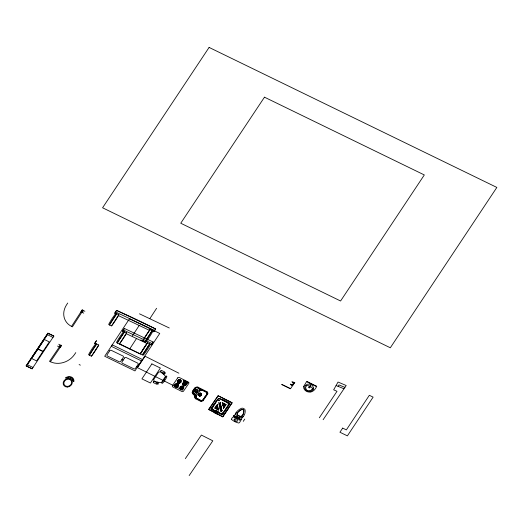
<?xml version="1.0" encoding="UTF-8"?>
<svg xmlns="http://www.w3.org/2000/svg" width="523" height="523" viewBox="0 0 523 523"><rect width="100%" height="100%" fill="white"/><g stroke="black" fill="none" stroke-linecap="round" stroke-linejoin="round"><path stroke-width="0.78" d="M193.242 393.289L192.889 392.211M194.85 391.322L194.863 390.838M197.387 391.06L197.341 390.42M197.583 391.041L197.021 389.753M198.57 394.407L199.028 395.734M198.733 394.95L198.753 394.381M198.877 394.479L198.877 394.832M199.328 389.661L199.256 389.047M201.447 394.551L201.46 394.29M207.781 393.061L207.794 393.721A1.209 1.039 -28.5 0 1 207.768 393.911L202.924 400.84M194.948 397.408L195.04 396.63M67.905 378.574L68.003 377.371M68.591 378.56L68.696 377.246M312.211 388.909L310.917 390.413L308.25 390.753A4.472 3.851 -28.5 0 1 306.471 389.864L305.517 387.693L306.4 385.994M192.961 391.923L192.882 392.492M194.615 391.06L194.791 390.452M194.831 391.067L195.609 389.929M197.557 390.844L197.511 390.308M197.609 390.838L197.55 390.943M198.609 394.159C199.322 392.943 197.812 395.329 198.832 395.499M199.263 389.949L199.341 389.452M200.237 389.713L199.897 389.602M206.925 393.996L207.01 393.283M207.016 393.394L206.539 392.407L201.898 390.066M194.987 396.826L195.105 396.434M197.413 390.89L196.903 391.805M197.478 391.341L197.217 391.747M198.714 394.558L199.27 393.662M198.871 394.505L199.021 394.107M199.413 395.506C200.472 396.029 201.78 394.434 200.727 393.662M201.1 395.035L201.29 394.401M201.505 394.519L201.512 394.381M185.345 381.195C183.71 381.568 186.417 381.502 184.979 381.705M187.796 382.437C186.162 382.718 188.816 382.777 187.417 382.928M192.895 392.172L193.072 391.681M194.85 390.348L194.883 391.792M197.4 391.505L197.596 390.975M195.909 396.754L196.073 396.349M199.178 390.158L199.322 389.733M198.479 394.63L198.727 394.048M201.309 395.087L201.42 394.675L201.342 395.028M206.82 394.224L206.958 393.884M98.357 345.873L98.736 345.017L96.088 343.755L95.539 343.951A70.69 60.845 -28.5 0 0 88.544 354.659A7.852 6.76 -28.5 0 0 91.518 356.071A75.619 65.087 -28.5 0 0 98.265 345.906L98.736 345.017L91.44 356.196M186.6 382.11C185.992 381.777 186.633 382.764 186.744 381.823C186.273 382.699 185.162 381.953 186.528 381.613M195.066 396.526L195.177 395.506M192.608 390.995L192.203 392.681M118.368 315.644L118.839 314.761L116.184 313.499L115.642 313.695A70.69 60.845 -28.5 0 0 108.647 324.404A7.852 6.76 -28.5 0 0 111.615 325.816A75.619 65.087 -28.5 0 0 118.368 315.65M184.148 380.907C184.116 379.855 183.344 381.731 184.318 380.836C184.22 380.541 182.527 381.195 184.089 380.391M184.665 381.241C185.286 382.967 185.802 379.966 184.802 381.267M186.554 381.79L186.038 381.862L186.155 382.306M187.103 382.463C187.652 384.157 188.313 381.241 187.241 382.49M338.139 386.373L338.963 384.921L344.925 387.38M212.423 406.855L211.992 408.6L213.129 410.097M228.368 405.626L228.799 403.88L227.662 402.383M307.184 381.529L307.191 381.94L315.931 386.334L316.35 386.137M82.242 309.884L71.533 326.424L72.39 326.842L83.098 310.296L82.242 309.884L80.849 312.035M67.722 303.046L66.323 305.203A18.122 15.598 -28.5 0 0 71.553 326.398M94.67 343.533L96.533 340.682A7.4 6.368 -28.5 0 0 94.67 343.533L95.539 343.951M115.642 313.695L114.766 313.277L116.629 310.427A886.59 763.129 -28.5 0 1 155.534 328.921A7.4 6.368 -28.5 0 1 153.677 331.778L150.055 329.601L149.401 330.333L118.46 315.617L118.839 314.761L111.536 325.934M140.354 353.862L147.649 342.683L147.009 343.487L126.285 333.681L126.664 332.818L122.598 331.34L124.461 328.49L153.128 342.003L151.265 344.853L147.649 342.683L146.989 343.408M132.371 335.91L139.183 325.476M129.691 348.972L136.503 338.538M149.787 318.716L156.606 308.282M142.759 340.78L150.055 329.601L149.421 330.405A75.619 65.087 -28.5 0 0 142.838 340.663A7.852 6.76 -28.5 0 0 145.806 342.075A70.69 60.845 -28.5 0 0 152.801 331.36M153.677 331.778L155.534 328.921L116.629 310.427A7.4 6.368 -28.5 0 0 114.766 313.277M147.015 343.539L140.203 353.973L119.388 344.075L126.664 332.818L126.2 333.707A75.619 65.087 -28.5 0 1 119.447 343.879A7.852 6.76 -28.5 0 1 116.479 342.467A70.69 60.845 -28.5 0 1 123.474 331.752M31.602 358.477L37.872 349.044L42.893 351.489L36.623 360.922L31.223 358.294M44.285 339.466L38.016 348.9L43.036 351.345L49.306 341.911L43.899 339.277M32.106 368.793L53.843 336.073L47.959 333.197L26.15 365.891L32.099 368.8L26.15 365.891L47.887 333.177L53.843 336.073M69.984 378.861L70.873 377.514M69.899 379.561L70.278 378.992M70.559 379.142L71.448 377.796M157.09 382.751L157.521 382.11M163.091 373.723L163.522 373.069M157.874 383.457L158.626 382.326M163.876 374.422L164.627 373.291M290.507 388.72L281.819 384.49L290.507 388.72L294.854 382.339M26.529 366.08L48.338 333.386M319.311 417.799L337.002 391.302L333.661 389.818L338.048 382.045L346.187 385.503L323.116 419.721M60.053 347.56L61.505 345.428L60.648 345.017L49.515 361.347L50.371 361.766L61.505 345.428M75.789 352.613L74.344 354.744A18.122 15.598 -28.5 0 1 50.385 361.739M175.395 387.066L176.303 385.732M176.82 384.967L177.728 383.634M178.068 383.137L178.977 381.797M179.494 381.038L180.402 379.698M184.822 381.627L185.181 381.104M184.815 381.797L185.364 381.032M180.592 389.674L181.501 388.341M182.024 387.576L182.932 386.242M183.266 385.745L184.174 384.405M184.697 383.647L185.606 382.313M187.26 382.856L187.62 382.333M187.254 383.019L187.783 382.241M192.536 391.112L194.51 388.203M192.987 391.858L195.491 388.177M194.759 390.511L195.877 389.668L196.896 389.694M194.765 390.629L195.086 390.138M197.138 391.832L197.511 391.276M199.211 390.086L195.994 394.172M200.302 389.687L199.747 389.602L200.335 389.897M199.23 393.865L198.917 394.322M200.924 395.27L201.178 393.95M201.041 395.368L201.335 394.937L201.08 395.401M206.873 394.113L202.669 400.147M185.358 458.619L201.388 435.071L212.815 440.817L189.156 475.577M222.72 416.923L228.198 408.881M239.207 417.504L238.965 417.857L236.71 416.72L236.952 416.367L239.207 417.504A3.831 3.295 -28.5 0 0 243.993 415.556A9.486 8.165 -28.5 0 0 245.137 410.222L245.091 410.052A3.563 3.066 -28.5 0 0 244.594 409.097L242.868 408.228A3.354 2.89 -28.5 0 0 241.711 408.26L241.515 408.306A11.584 9.97 -28.5 0 0 236.71 411.791A3.844 3.308 -28.5 0 0 236.932 416.393M243.254 421.342L244.777 419.106M293.756 382.836L292.252 385.052L290.317 384.078M292.429 385.105L293.919 382.921M183.933 380.489L183.606 381.019M184.253 380.986L183.658 381.208M186.691 382.208L186.096 382.431M223.694 412.503L222.138 413.686L220.059 413.569M194.432 388.314L195.458 387.399M197.321 391.629L196.811 392.028M199.832 390.812L200.773 390.119M201.185 395.277L200.727 395.63M195.36 388.321L196.158 387.752M194.889 390.289L195.269 389.968M200.224 390.42L196.033 396.421L196.001 397.689M198.805 393.832L199.433 393.335M200.969 395.225L200.087 395.721M195.21 389.962L195.543 389.792M196.694 391.949L197.112 391.596M199.054 393.584L199.681 393.289M198.962 393.963L199.688 393.446M199.126 393.963L200.244 393.512M222.157 399.624L222.837 399.546L229.656 402.965L230.022 403.599L222.262 414.811L210.847 409.221L210.906 408.463L216.136 401.389M195.223 387.55L196.609 387.013L197.975 387.164M195.55 388.125L195.903 387.87M196.007 387.818L196.687 387.635M195.21 390.021L195.752 389.668M195.615 389.72L195.968 389.602M196.805 391.877L196.184 392.119M196.105 392.328L197.086 391.884M199.433 393.714L199.727 393.577M200.492 395.813L200.91 395.558M202.074 400.455L202.832 400.017M222.282 414.464L229.656 403.547M71.566 380.012L72.834 379.26M71.906 380.522L73.07 379.835M195.393 390.06L196.053 389.779M196.288 392.296L196.87 391.989L195.667 392.27M199.544 393.505L199.989 393.374M200.845 395.545L199.642 395.891M203.042 400.768L201.316 401.291M196.177 394.1L195.648 394.25M177.199 382.078L178.31 381.718M180.16 381.117L181.272 380.757M179.729 388.615L180.834 388.262M182.69 387.661L183.795 387.301M195.55 389.746L196.079 389.589M195.7 389.883L196.302 389.759M196.19 389.759L197.276 390.289M200.662 390.165L201.701 390.027M196.543 392.015L195.87 392.139M196.145 392.276L196.589 392.145M199.492 393.309L199.93 393.178M200.27 395.676L199.649 395.734M199.891 395.904L200.446 395.78M199.995 395.95L200.597 395.767M201.59 400.546L202.192 400.415M174.499 385.889L175.623 385.595M177.5 385.105L178.624 384.804M182.377 384.568L183.495 384.274M185.377 383.777L186.495 383.483M193.68 390.021L194.549 389.798M201.61 389.962L202.479 389.74M193.87 394.146L194.739 393.93M204.715 397.219L205.585 396.996M198.145 399.611L199.015 399.389M222.17 414.504L211.168 409.032M196.498 387.661L197.112 387.654M196.439 389.615L197.008 389.779M194.615 391.119L194.994 392.002L196.393 392.27M199.721 393.276L200.374 393.224M199.806 393.401L200.211 393.361M199.858 393.538L200.276 393.505M195.269 394.264L195.726 394.244M199.747 395.957L200.172 395.865M201.675 400.54L200.76 400.415M196.184 389.576L196.583 389.596M199.989 393.224L200.427 393.178M200.106 395.931L199.322 395.872M201.453 401.291L200.231 401.076M196.086 392.132L195.197 391.877M200.054 393.368L201.165 393.924M200.165 393.505L200.538 393.571M199.355 395.656L199.864 395.741M196.883 387.628L197.361 387.72M201.584 390.008L202.055 390.125M200.25 393.159L200.747 393.263M195.896 392.342L195.256 392.113M200.27 393.211L200.747 393.329M195.412 392.25L195.824 392.335M194.831 394.159L195.38 394.27M201.231 400.54L196.302 398.108M197.727 387.079L206.984 391.714M202.139 390.165L201.95 389.472M336.112 385.543L343.984 388.779M83.745 313.12L81.869 312.277L83.588 310.675L84.896 311.263M123.448 330.046L152.115 343.559M290.991 384.562L292.252 385.157M139.484 313.82L169.275 327.98M115.616 311.983L154.52 330.477M140.811 339.924L142.674 340.806M121.885 359.536L123.153 360.151M136.595 366.656L137.49 367.087L141.563 360.955L111.275 346.304L112.242 344.847L142.472 359.556M79.104 364.551L80.359 365.159M119.499 343.801L140.301 353.908M164.503 372.213L165.53 373.017L164.948 373.448L163.987 372.977M163.961 379.051L164.307 379.221M163.339 379.986L163.686 380.156M157.233 383.143L158.194 383.614L158.057 384.261L156.73 383.915M47.456 334.713L53.019 337.433M37.558 348.782L37.944 348.972M27.418 364.753L32.982 367.473M58.72 344.245L60.008 344.873L59.334 346.965L57.497 346.063M182.69 390.165L137.399 367.63L145.133 356.261L178.892 373.206M197.328 387.713L199.23 388.981M177.506 380.548L178.853 381.228M179.618 381.607L180.965 382.287M182.704 383.156L184.05 383.836M184.822 384.222L186.168 384.895M200.361 393.518L200.904 393.812M195.099 392.08L195.478 392.276M199.171 395.355L199.59 395.565M199.028 395.453L199.557 395.721M198.962 395.695L199.348 395.891M193.366 393.401L194.974 394.205M174.832 384.477L176.179 385.157M176.944 385.543L178.291 386.216M180.03 387.092L181.376 387.765M182.148 388.151L183.495 388.831M193.111 394.165L195.21 395.597M195.831 398.853L200.355 401.121M292.808 381.895L294.371 382.679L292.409 385.562L290.847 384.778M291.841 381.842L293.749 382.797M292.658 382.11L293.887 382.758M206.775 391.57L207.435 392.198A1.209 1.039 -28.5 0 1 207.533 392.348L207.677 392.662M193.216 394.237L192.189 392.564M195.916 398.905L195.425 398.506M206.376 392.296L206.768 392.649M193.49 393.486L193.105 393.126M196.217 398.023L196.576 398.317M195.595 398.676L195.203 398.206M200.937 393.361L201.512 394.316M196.955 389.942L197.4 390.635M201.048 393.767L201.283 394.316M195.177 391.858L194.837 391.243M195.249 392.178L194.831 391.714M199.054 395.689L198.635 395.218M199.256 395.414L198.864 394.734M198.805 395.159L199.185 395.571M194.935 391.557L195.295 391.949M195.935 397.558L196.269 398.081M229.623 403.449L219.941 398.513L218.706 398.48L217.627 399.193L211.135 408.927M195.007 397.728L195.393 398.467M197.393 390.151L197.544 390.557M198.72 394.891L198.962 395.388M198.498 394.963L198.766 395.427M194.746 391.681L194.667 391.145M207.638 392.551L207.801 393.185M205.049 396.722L205.251 397.487M198.479 399.121L198.681 399.879M194.013 389.524L194.216 390.289M194.203 393.656L194.406 394.42M181.298 386.151L181.553 387.138M181.971 388.785L182.226 389.766M178.774 379.606L179.023 380.594M179.448 382.241L179.696 383.228M198.707 394.702L198.792 395.133M194.942 397.31L195.046 397.866M184.103 382.182L184.286 383.182M184.586 384.869L184.769 385.876M176.231 383.503L176.408 384.51M176.715 386.19L176.892 387.197M122.598 331.34A7.4 6.368 -28.5 0 1 124.461 328.49M153.128 342.003A7.4 6.368 -28.5 0 1 151.265 344.853M147.009 343.493A75.619 65.087 -28.5 0 0 140.432 353.738A7.852 6.76 -28.5 0 0 143.4 355.15A70.69 60.845 -28.5 0 0 150.395 344.441M305.301 385.896A1.667 1.438 -28.5 0 1 306.576 385.444A9.126 7.852 -28.5 0 1 312.676 388.511A1.667 1.438 -28.5 0 1 312.846 389.687M215.6 412.876A1.072 0.922 -28.5 0 1 216.006 411.313A1.138 0.981 -28.5 0 1 217.476 412.019A1.138 0.981 -28.5 0 1 215.992 413.144M216.032 413.092A1.072 0.922 -28.5 0 0 217.411 412.026A1.072 0.922 -28.5 0 0 216.006 411.313A1.138 0.981 -28.5 0 0 215.561 412.928M234.258 417.223A9.048 7.786 -28.5 0 1 234.356 416.537M234.441 416.105A10.623 9.146 -28.5 0 1 236.206 412.549M240.305 419.531A9.048 7.786 -28.5 0 1 239.645 419.943M243.28 416.471A10.48 9.015 -28.5 0 1 240.698 419.256M241.868 409.574A1.876 1.615 -28.5 0 1 243.744 410.496A10.61 9.133 -28.5 0 1 242.79 414.844A2.367 2.04 -28.5 0 1 240.024 416.321L237.762 415.184A2.367 2.04 -28.5 0 1 237.906 412.392A10.61 9.133 -28.5 0 1 241.829 409.555M309.073 387.151C309.747 388.524 310.211 385.896 309.073 387.151M310.217 385.628C310.727 386.674 311.08 384.673 310.217 385.628M214.75 407.894L214.966 408.293L214.75 407.894M215.365 407.012L215.581 407.404L215.365 407.012M215.653 408.345L215.868 408.744L215.653 408.345M215.953 406.142L216.169 406.534L215.953 406.142M216.247 407.476L216.463 407.875L216.247 407.476M216.535 408.816L216.751 409.215L216.535 408.816M216.555 405.247L216.77 405.645L216.555 405.247M216.849 406.587L217.065 406.986L216.849 406.587M217.137 407.927L217.352 408.326L217.137 407.927M217.235 404.299L217.45 404.691L217.235 404.299M217.431 409.267L217.646 409.659L217.431 409.267M217.529 405.632L217.745 406.031L217.529 405.632M217.816 406.972L218.032 407.371L217.816 406.972M218.032 408.371L218.248 408.77L218.032 408.371M218.32 409.712L218.536 410.11L218.32 409.712M218.732 402.762L218.947 403.161L218.732 402.762M219.019 404.102L219.235 404.501L219.019 404.102M219.314 405.443L219.529 405.841L219.314 405.443M219.601 406.783L219.817 407.175L219.601 406.783M219.614 403.233L219.83 403.632L219.614 403.233M219.895 408.117L220.111 408.515L219.895 408.117M219.902 404.573L220.118 404.965L219.902 404.573M220.196 405.907L220.412 406.306L220.196 405.907M220.137 402.305L220.353 402.703L220.137 402.305M220.183 409.457L220.399 409.855L220.183 409.457M220.431 403.645L220.647 404.037L220.431 403.645M220.477 410.797L220.693 411.196L220.477 410.797M220.484 407.247L220.699 407.646L220.484 407.247M220.719 404.979L220.935 405.377L220.719 404.979M220.778 408.587L220.994 408.986L220.778 408.587M221.013 406.319L221.229 406.717L221.013 406.319M221.066 409.927L221.281 410.326L221.066 409.927M221.301 407.659L221.517 408.058L221.301 407.659M221.36 411.268L221.575 411.66L221.36 411.268M221.595 408.999L221.811 409.398L221.595 408.999M221.883 410.339L222.098 410.732L221.883 410.339M65.65 377.966L66.173 378.188A4.74 4.079 -28.5 0 1 71.161 377.658A4.74 4.079 -28.5 0 1 73.174 381.594L73.861 381.62A5.452 4.694 -28.5 0 0 71.54 377.083A5.452 4.694 -28.5 0 0 65.806 377.698L65.656 377.92M214.829 407.907L214.829 407.907M215.443 407.025L215.443 407.025M215.738 408.365L215.738 408.365M216.038 406.155L216.038 406.155M216.326 407.495L216.326 407.495M216.64 405.26L216.659 405.207M216.62 408.829L216.62 408.829M216.927 406.6L216.927 406.6M217.32 404.312L217.32 404.312M217.509 409.28L217.529 409.221M217.607 405.645L217.607 405.645M217.901 406.986L217.901 406.986M218.111 408.391L218.13 408.332M218.405 409.725L218.405 409.725M218.81 402.775L218.81 402.775M219.104 404.116L219.124 404.057M219.392 405.456L219.392 405.456M219.693 403.246L219.693 403.246M219.686 406.796L219.686 406.796M219.987 404.586L219.987 404.586M219.974 408.136L219.993 408.077M220.222 402.318L220.222 402.318M220.275 405.926L220.294 405.868M220.268 409.47L220.268 409.47M220.51 403.658L220.51 403.658M220.569 407.26L220.569 407.26M220.556 410.81L220.556 410.81M220.804 404.998L220.804 404.998M220.856 408.6L220.856 408.6M221.092 406.332L221.111 406.279M221.151 409.94L221.17 409.882M221.386 407.672L221.386 407.672M221.438 411.281L221.438 411.281M221.674 409.012L221.674 409.012M221.968 410.352L221.987 410.294M212.397 408.025L212.626 409.078L213.423 409.797L220.536 413.34L221.85 413.379L223.406 412.274L228.178 405.214L228.348 403.821L227.374 402.684L219.85 398.912L218.784 398.84L217.875 399.487L212.397 408.025M194.157 395.774C195.216 397.003 195.059 394.277 194.164 395.748M235.566 420.028C236.742 421.159 236.259 418.583 235.572 420.002M313.578 388.079L313.434 388.988A3.092 2.661 -28.5 0 1 312.643 390.256L310.858 391.263L308.635 391.394A6.106 5.256 -28.5 0 1 305.641 389.883L304.674 388.158L304.831 386.327A3.092 2.661 -28.5 0 1 305.726 385.111L307.55 384.215L309.649 384.163A6.126 5.276 -28.5 0 1 312.473 385.588L313.578 388.079M222.438 402.965L222.229 402.651L222.438 402.965M222.733 404.305L222.523 403.985L222.733 404.305M223.02 405.639L222.811 405.325L223.02 405.639M223.426 403.429L223.216 403.115L223.426 403.429M223.413 406.992L223.197 406.678L223.413 406.992M223.72 404.769L223.511 404.449L223.72 404.769M223.7 408.332L223.491 408.012L223.7 408.332M224.014 406.103L223.798 405.789L224.014 406.103M224.321 403.88L224.112 403.566L224.321 403.88M224.302 407.443L224.092 407.129L224.302 407.443M224.615 405.22L224.406 404.9L224.615 405.22M224.903 406.561L224.694 406.24L224.903 406.561M225.197 404.318L224.988 404.004L225.197 404.318M225.491 405.658L225.282 405.345L225.491 405.658M226.099 404.763L225.89 404.442L226.099 404.763M231.545 419.185L231.702 419.583A19.24 16.559 -28.5 0 0 238.56 423.002L239.116 422.865A3.779 3.249 -28.5 0 0 240.417 420.95L240.286 420.466A19.24 16.559 -28.5 0 0 233.448 417.008L232.892 417.138A3.779 3.249 -28.5 0 0 231.565 419.1L231.545 419.185M234.141 419.708L234.579 420.891A2.569 2.21 -28.5 0 0 235.788 421.505L237.337 421.159A1.275 1.098 -28.5 0 0 237.821 420.459L237.416 419.126A2.569 2.21 -28.5 0 0 236.206 418.511L234.657 418.858A1.275 1.098 -28.5 0 0 234.173 419.564L234.141 419.708M222.523 404.181L222.523 404.181M222.818 405.521L222.857 405.482M223.223 403.305L223.262 403.266M223.511 404.645L223.511 404.645M223.498 408.208L223.537 408.169M223.805 405.985L223.844 405.946M224.406 405.096L224.426 405.044M303.693 386.373C303.137 389.06 305.582 391.367 308.021 391.923C312.009 393.211 315.33 389.727 316.722 386.327L306.811 381.345L303.693 386.373M218.679 400.258C219 402.03 220.307 399.095 218.679 400.258M153.501 381.849L153.259 382.561L156.436 384.111L157.031 383.568L157.279 382.843L154.102 381.3L153.501 381.849M160.77 370.899L160.528 371.618L163.712 373.161L164.307 372.618L164.549 371.905L161.365 370.356L160.77 370.899M153.697 379.541L154.056 380.992A16.082 13.846 -28.5 0 0 161.555 382.463L165.51 376.508L164.085 374.612L160.201 371.742L158.567 372.219L153.697 379.541M208.599 409.489L222.693 416.811L232.238 402.762L218.098 395.669L208.599 409.489M208.821 409.437L222.654 416.615L232.022 402.828L218.137 395.865L208.821 409.437M96.644 344.016L89.355 355.235A75.619 65.087 -28.5 0 1 96.644 344.016M116.74 313.761L109.457 324.979A75.619 65.087 -28.5 0 1 116.74 313.761M124.572 331.824L117.283 343.042A75.619 65.087 -28.5 0 1 124.572 331.824M152.154 330.601L144.806 341.787A75.619 65.087 -28.5 0 0 152.154 330.601M149.748 343.676L142.4 354.869A75.619 65.087 -28.5 0 0 149.748 343.676M129.482 318.788L104.692 356.261L134.96 370.905L159.75 333.432L129.482 318.788M109.706 350.815L107.156 354.679A1.164 1.007 -28.5 0 0 107.483 356.071L119.185 361.733A1.164 1.007 -28.5 0 0 120.748 361.256L123.304 357.392A1.164 1.007 -28.5 0 0 122.977 356L111.275 350.338A1.164 1.007 -28.5 0 0 109.706 350.815M124.572 358.007L122.022 361.87A1.164 1.007 -28.5 0 0 122.349 363.263L133.895 368.846A1.164 1.007 -28.5 0 0 135.457 368.369L138.013 364.505A1.164 1.007 -28.5 0 0 137.686 363.112L126.141 357.529A1.164 1.007 -28.5 0 0 124.572 358.007M209.102 47.423L102.58 207.781L390.321 347.782L496.85 187.43L209.102 47.423M264.475 97.18L180.742 223.223L340.584 300.993L424.316 174.95L264.475 97.18M151.873 363.903L141.923 378.874L150.428 383.013L160.378 368.042L151.873 363.903M342.676 428.102L339.93 432.24L347.39 435.868L373.121 397.134L369.336 395.296L346.35 429.886L342.676 428.102M177.663 377.959L172.512 385.523A1.183 1.02 -28.5 0 0 172.825 386.948L181.971 391.544A1.183 1.02 -28.5 0 0 183.566 391.073L188.718 383.509A1.183 1.02 -28.5 0 0 188.404 382.084L179.258 377.488A1.183 1.02 -28.5 0 0 177.663 377.959M195.171 388.36L193.065 391.452A1.831 1.576 -28.5 0 0 193.549 393.656L195.072 394.42A1.961 1.687 -28.5 0 1 195.772 396.427A1.961 1.687 -28.5 0 0 196.471 398.441L200.688 400.559A1.961 1.687 -28.5 0 0 203.329 399.781L206.977 394.427A1.961 1.687 -28.5 0 0 206.461 392.067L197.642 387.635A1.831 1.576 -28.5 0 0 195.171 388.36M215.888 410.326L214.286 412.686L216.862 413.987L218.47 411.627L215.888 410.326M215.653 412.797L215.94 413.222L215.653 412.797M233.657 415.713L233.415 416.066L241.273 420.015L241.515 419.662L233.657 415.713M166.562 376.155L165.902 376.174A19.691 16.945 -28.5 0 1 161.437 382.888L162.411 383.366A19.691 16.945 -28.5 0 0 166.876 376.652L166.562 376.155M201.054 393.44L200.603 393.218L201.015 393.486M239.959 416.445L237.664 415.288A2.517 2.17 -28.5 0 1 237.802 412.314A10.761 9.264 -28.5 0 1 241.796 409.431A2.02 1.739 -28.5 0 1 243.888 410.457A10.761 9.264 -28.5 0 1 242.92 414.889A2.517 2.17 -28.5 0 1 239.959 416.445M309.263 387.805A0.713 0.615 -28.5 0 0 310.165 386.981A0.713 0.615 -28.5 0 0 309.041 386.759A0.713 0.615 -28.5 0 0 309.263 387.805M184.227 385.843A2.033 1.752 -28.5 0 0 186.24 383.084A2.033 1.752 -28.5 0 0 182.841 383.15A2.033 1.752 -28.5 0 0 184.227 385.843M184.266 385.529A1.68 1.445 -28.5 0 0 185.927 383.254A1.68 1.445 -28.5 0 0 183.122 383.3A1.68 1.445 -28.5 0 0 184.266 385.529M181.553 389.779A2.033 1.752 -28.5 0 0 183.566 387.02A2.033 1.752 -28.5 0 0 180.167 387.079A2.033 1.752 -28.5 0 0 181.553 389.779M181.592 389.458A1.68 1.445 -28.5 0 0 183.253 387.183A1.68 1.445 -28.5 0 0 180.448 387.236A1.68 1.445 -28.5 0 0 181.592 389.458M179.029 383.235A2.033 1.752 -28.5 0 0 181.036 380.476A2.033 1.752 -28.5 0 0 177.643 380.541A2.033 1.752 -28.5 0 0 179.029 383.235M179.062 382.914A1.68 1.445 -28.5 0 0 180.723 380.639A1.68 1.445 -28.5 0 0 177.918 380.692A1.68 1.445 -28.5 0 0 179.062 382.914M176.356 387.164A2.033 1.752 -28.5 0 0 178.363 384.412A2.033 1.752 -28.5 0 0 174.97 384.47A2.033 1.752 -28.5 0 0 176.356 387.164M176.388 386.85A1.68 1.445 -28.5 0 0 178.049 384.575A1.68 1.445 -28.5 0 0 175.244 384.621A1.68 1.445 -28.5 0 0 176.388 386.85M67.336 386.399A4.027 3.471 -28.5 0 0 71.324 380.934A4.027 3.471 -28.5 0 0 64.591 381.058A4.027 3.471 -28.5 0 0 67.336 386.399M67.258 387.033A4.74 4.079 -28.5 0 0 71.952 380.607A4.74 4.079 -28.5 0 0 64.028 380.751A4.74 4.079 -28.5 0 0 67.258 387.033"/></g></svg>
